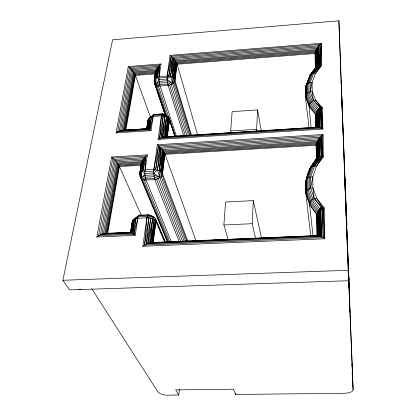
<?xml version="1.0" encoding="UTF-8"?>
<svg xmlns="http://www.w3.org/2000/svg" width="416" height="416" viewBox="0 0 416 416"><rect width="100%" height="100%" fill="white"/><g stroke="black" fill="none" stroke-linecap="round" stroke-linejoin="round"><path stroke-width="0.62" d="M311.074 127.27L309.135 106.6L305.724 97.271C305.583 94.609 307.892 92.602 310.18 91.712L310.19 82.566L313.633 73.362L318.547 65.634L318.76 45.76L321.35 43.3L321.74 65.567L315.401 73.564L312.109 82.41L310.18 91.712L313.336 100.188L320.486 108.649L321.402 128.17L322.858 129.059L322.483 107.791L315.687 100.178L312.177 91.499L312.109 82.41C309.889 82.394 307.408 83.122 306.218 85.145C303.95 99.341 308.381 113.937 308.755 128.185M313.056 236.22L309.546 204.589L305.796 193.253C305.713 190.528 308.412 188.828 310.69 188.011L310.695 176.998L314.465 166.026L319.836 156.785L320.107 137.285L322.951 134.508L323.346 156.946L316.404 166.374L312.806 176.92L310.69 188.011L314.168 198.333L322.041 208.764L323.17 237.609L324.782 238.779L324.236 207.849L316.753 198.448L312.884 187.871L312.806 176.92C309.873 176.67 305.521 177.954 305.791 181.61L305.796 193.253L310.788 236.35M323.346 156.946C321.142 156.51 318.432 156.504 316.831 158.324L310.45 167.367L306.337 179.254L306.28 191.204L309.998 202.426L317.45 212.748L317.424 235.836L316.997 213.84C318.11 210.714 321.277 208.926 324.236 207.849M317.226 218.104L316.909 214.874L309.546 204.589C309.509 201.76 311.948 199.685 314.168 198.333L316.753 198.448L323.128 208.265L323.17 237.609L319.218 235.638L319.296 210.584L319.784 208.801L320.944 207.672L323.128 208.265L324.782 238.779L142.823 246.288L146.89 217.812L148.06 214.765L153.119 216.684L155.454 218.78L165.547 242.616M175.224 136.172L169.068 117.806L168.163 116.834L162.391 113.818L161.413 115.991L158.07 139.422L159.604 138.377L321.402 128.17L321.474 108.176L315.687 100.178L313.336 100.188C311.132 101.566 309.041 103.839 309.135 106.6L315.827 114.962L315.936 116.251M183.695 135.606L167.294 82.503L167.112 76.029L170.061 55.37L321.35 43.3L320.767 65.452L315.401 73.564C313.503 73.143 311.09 73.336 309.972 75.161L305.838 86.154L305.786 96.169L309.187 105.472L315.91 113.844L316.228 127.712L316.316 112.684L319.166 109.476L322.483 107.791M306.218 85.145L306.16 95.077L309.546 104.296L316.316 112.684L316.592 127.327L317.023 111.535L317.507 110.006L319.493 107.77L321.474 108.176L322.858 129.059L158.07 139.422M171.418 241.956L145.61 178.812L145.007 175.344L144.908 171.652L147.358 154.851L144.44 157.576L143.333 170.3L144.908 171.652L153.624 171.158L155.641 169.603L159.874 147.108L160.976 148.288L319.01 138.642L318.599 157.092L313.18 166.031L309.306 177.294L309.28 188.604L312.837 199.202L319.784 208.801L317.918 211.323L316.961 213.803L317.174 235.622L316.961 213.803C305.256 201.219 302.208 183.659 310.076 168.199L316.831 158.324L316.763 142.428L320.107 137.285L159.874 147.108L157.31 144.747L153.624 171.158L154.31 178.334L179.02 241.342M176.363 136.084L159.635 84.718L159.011 79.617L159.702 65.083L161.06 63.981L159.151 76.632C155.802 76.606 153.166 79.825 154.435 83.101L165.324 115.669M321.74 65.567L318.547 65.634L316.488 66.674L315.806 67.486L310.586 74.396L306.883 84.245L306.836 94.037L310.185 103.132L317.023 111.535L317.07 127.098L317.84 127.005L317.99 110.448L318.438 108.82L312.13 101.031L308.896 92.321L308.922 82.935L312.463 73.481L317.413 66.05L317.756 47.003L318.76 45.76L172.427 57.366L170.061 55.37M142.823 246.288L147.81 243.246L320.336 236.028L320.59 209.612L320.944 207.672M320.05 44.418L320.767 65.452L313.633 73.362L319.816 65.447L320.05 44.418L171.21 56.259L167.112 76.029L159.151 76.632M310.45 167.367L312.052 166.265L314.465 166.026L321.235 156.697L321.526 135.788L158.553 145.824L153.774 169.551C148.101 169.104 134.659 169.629 141.409 178.781L167.866 242.081M321.402 128.17L318.854 127.14L319.166 109.476L319.493 107.77M139.573 215.129L138.523 215.769L138.107 216.809L135.221 235.347L96.85 237.021L111.623 156.988L114.098 159.375L144.44 157.576C139.334 163.192 140.936 171.86 141.409 178.781L144.29 180.066L154.736 179.686L156.567 179.395L159.884 177.762L159.219 170.602L162.063 149.557L163.623 151.663L316.763 142.428L316.404 143.432L316.831 158.324L311.121 166.712L307.065 178.443L307.018 190.232L310.7 201.292L318.23 211.645L319.218 235.638L317.829 235.596L318.23 211.645L318.76 210.033L311.662 200.2L308.038 189.353L308.074 177.783L312.052 166.265L317.58 157.612L318.006 140.083L162.063 149.557L160.976 148.288L157.498 169.962L159.884 177.762L184.267 241.431M133.515 220.085L132.532 220.688L130.588 232.591L132.304 221.754C132.553 218.634 136.568 218.967 138.107 216.809L147.181 216.377L148.84 217.875L146.333 243.942L321.573 236.631L322.041 208.764M346.7 226.148L338.879 20.8L112.616 39.78L62.889 280.264L69.581 289.9L348.592 280.727L348.613 279.672L353.111 389.958L352.019 391.591L348.925 392.803L344.656 393.276L235.57 394.467L233.438 389.204L175.713 389.891L178.74 395.086C172.162 394.441 163.67 397.067 158.106 392.205L91.775 288.73M161.413 115.991L159.604 138.377L162.536 137.03L318.854 127.14L317.99 110.448L311.059 102.024L307.767 93.106L307.798 83.496L311.433 73.83L316.488 66.674L316.846 48.35L317.756 47.003L173.436 58.417L172.427 57.366L168.813 76.071L166.993 77.402L159.021 78.005L157.56 76.918L158.402 66.399L159.702 65.083L129.423 67.439L128.32 66.539L116.069 132.907L151.008 130.645L153.13 116.553L153.738 114.665L162.391 113.818L168.163 116.834L166.572 117.062C161.84 114.884 156.432 116.501 151.481 116.828C146.266 118.128 148.049 124.904 146.723 128.7L148.273 119.293L146.936 128.752L148.793 129.137L151.008 130.645M116.069 132.907L119.246 131.061L148.793 129.137L151.481 116.828L153.384 115.409L161.652 114.847L163.186 116.038L161.216 137.53L319.966 127.494L320.486 108.649M153.13 116.553L149.864 129.792L117.614 131.888L129.423 67.439L130.614 68.557L158.402 66.399L156.614 68.921L155.516 72.046L154.206 80.662L154.887 84.178L156.941 85.722L158.397 86.076L167.955 85.53L169.624 85.249L172.645 83.824L172.058 77.111L174.429 59.576L176.8 63.367L315.193 52.567L315.323 68.234L315.193 52.567L316.846 48.35L174.429 59.576L173.436 58.417L170.503 76.44L188.386 135.257M124.618 130.135L134.602 73.648L155.516 72.046L155.49 72.977L135.075 74.537L133.453 71.885L130.614 68.557L119.246 131.061L121.924 130.322L147.373 128.664L148.964 118.248L148.018 128.799L120.598 130.582L131.612 69.612L157.44 67.61L156.187 77.522L155.745 85.072L165.974 115.757M187.715 240.968L162.458 173.68L160.68 171.475L164.206 152.578L164.689 153.473L316.186 144.394L316.316 160.196L316.404 143.432L164.206 152.578L163.623 151.663L160.68 171.475L161.148 176.535L185.827 241.519M317.507 110.006L315.874 113.812L315.968 127.728M255.668 238.789L252.174 223.709L253.266 200.616L225.56 201.989L223.886 224.978L228.041 239.325M257.005 131.206L256.646 129.293L257.566 109.912L232.128 111.634L230.724 130.941L231.161 132.829M186.904 241.108L162.027 175.141L161.782 172.526L164.689 153.473L165.053 154.31L162.458 173.68L161.148 176.535L159.884 177.762L153.722 174.86L145.007 175.344L141.409 178.781L141.84 170.846L143.385 158.891L115.185 160.555L114.098 159.375L100.396 234.744L96.85 237.021M235.57 394.467L235.638 393.172M145.064 170.045L145.865 156.109L112.814 158.08L98.571 235.794L133.983 234.244L135.221 235.347M315.91 113.844L316.004 127.629L315.91 113.844L316.316 112.684M173.436 58.417L172.058 77.111L173.378 78.036L174.954 80.382L191.589 135.699M160.976 148.288L159.219 170.602L160.68 171.475L162.984 150.748L317.236 141.414L317.58 157.612L311.121 166.712M323.17 237.609L144.534 245.029L146.89 217.812C150.233 217.786 154.227 218.665 156.016 221.785L164.637 242.076M316.997 213.84L317.132 235.617M166.338 136.547L167.95 117.972L166.572 117.062L162.536 137.03L318.854 127.14M146.89 217.812L137.8 218.244L133.983 234.244L132.012 232.747L134.441 218.993L138.523 215.769L147.576 215.337L150.784 218.223L147.81 243.246L150.462 242.57L152.589 218.842L154.476 217.578L148.06 214.765M151.294 242.585L154.128 219.684L150.462 242.57L152.032 242.772L154.128 219.684L155.454 218.78L165.35 242.346M137.8 218.244L135.99 218.478L132.834 233.314L100.396 234.744L101.91 234.073L132.012 232.747L133.266 219.747L134.82 218.795M178.74 395.086L179.306 389.329M172.427 57.366L170.503 76.44L166.982 79.019L159.011 79.617L156.187 77.522L158.402 66.399M159.874 147.108L157.498 169.962L153.608 172.973L144.888 173.462L141.84 170.846L144.44 157.576M148.793 129.137L150.056 117.411L153.738 114.665L162.833 114L163.29 114.639M157.44 67.61L155.126 78.385L156.614 68.921L132.6 70.772L121.924 130.322L123.037 130.312L133.453 71.885L156.026 70.148L155.126 78.385L155.745 85.072L159.115 81.354L167.086 80.756L172.645 83.824L173.789 82.779L174.954 80.382L177.117 64.236L176.8 63.367L174.361 79.154L174.574 81.604L190.882 135.626M310.586 74.396L316.488 66.674L316.144 49.624L175.266 60.694L173.378 78.036L173.789 82.779L189.8 135.502M174.954 80.382L176.8 63.367M162.458 173.68L164.689 153.473M132.834 233.314L134.441 218.993L136.422 217.792M162.536 137.03L164.944 116.402L161.985 114.104L168.163 116.834L164.944 116.402L161.216 137.53M166.962 136.396L168.984 119.064L167.95 117.972L169.068 117.806L175.141 136.25M152.714 242.512L155.298 220.688L155.979 220.215L153.239 242.502M174.361 79.154L176.368 62.468L315.385 51.594L315.806 67.486L315.416 68.448L315.193 52.567M154.56 80.636L154.404 81.916L155.839 86.216M154.794 78.723L154.944 77.444M155.1 76.17L155.412 73.616M167.112 76.029L168.813 76.071L171.21 56.259M161.782 172.526L164.206 152.578M140.686 169.369L140.842 168.132M140.993 166.894L141.222 165.043M153.774 169.551L155.641 169.603L158.553 145.824M149.864 129.792L151.481 116.828M133.983 234.244L135.99 218.478M167.435 136.5L169.562 118.971L168.984 119.064L166.374 136.562M141.409 215.514L119.439 166.535L115.185 160.555L101.91 234.073L104.655 233.438L130.884 232.279L132.532 220.688L130.671 232.352L132.012 232.747M155.516 72.046L154.45 79.456L154.887 84.178L165.563 116.111M146.843 128.612L148.028 120.463L148.247 121.685M130.749 232.383L132.304 221.754M152.032 242.772L155.298 220.688M140 174.933L139.75 173.763L141.846 161.574L117.208 163.015L104.655 233.438L105.534 233.464L117.874 163.925L141.508 162.547L139.989 172.64L140.494 177.679M144.534 245.029L148.84 217.875M152.74 242.528L156.016 221.785M146.723 128.97L148.273 119.293M159.604 138.377L163.186 116.038M167.014 136.438L169.614 120.26L168.984 119.064M139.75 173.763L141.196 165.048M154.206 80.662L155.381 73.616M141.846 161.574L139.989 172.64L141.315 163.504L118.487 164.835L106.324 233.662M156.026 70.148L154.45 79.456L155.704 71.094L134.051 72.758L123.812 130.463M146.333 243.942L150.784 218.223L154.476 217.578L147.576 215.337M107.099 233.412L119.018 165.714L141.3 164.424M125.195 130.629L135.075 74.537L150.566 117.421M107.702 233.381L119.439 166.535L141.497 165.261M125.731 130.686L135.439 75.39L155.652 73.85M148.018 128.799L150.056 117.411M143.333 170.3L145.865 156.109M157.56 76.918L159.702 65.083M130.9 231.738L131.258 229.835M130.884 232.279L133.266 219.747L131.331 232.383L103.397 233.62L116.272 161.829L142.48 160.29L140.702 171.647L143.385 158.891M162.984 150.748L159.219 170.602L155.641 169.603M147.269 126.719L147.514 125.46M146.936 128.752L148.964 118.248M176.368 62.468L173.378 78.036L175.843 61.568L315.713 50.601L316.488 66.674M175.266 60.694L172.058 77.111L168.813 76.071M147.81 243.246L152.589 218.842L149.256 242.772L319.218 235.638M348.395 274.581L348.873 279.739L344.62 173.997L352.118 363.475L351.936 366.304M309.015 78.151L309.972 75.161L315.806 67.486L315.713 50.601M305.864 192.228C304.595 180.341 308.573 168.194 316.404 159.198L316.404 143.432M306.54 85.228L308.807 78.744L305.838 86.154M305.921 180.18L309.4 170.373M155.745 85.072L159.011 79.617M141.409 178.781L144.888 173.462M312.052 166.265L318.599 157.092L318.006 140.083M313.18 166.031L319.836 156.785L319.01 138.642M311.433 73.83L317.413 66.05L316.846 48.35M312.463 73.481L318.547 65.634L317.756 47.003M310.076 168.199L311.246 166.696M312.806 164.694L313.586 163.696M309.972 75.161L315.026 68.926M152.87 115.622L153.738 114.665M137.4 217.064L138.705 215.904M138.523 215.769L135.335 218.478L139.027 215.197L148.585 214.698L153.119 216.684M78.697 289.604L81.24 289.318M310.18 91.712L312.177 91.499L313.336 100.188L321.474 108.176M128.32 66.539L161.06 63.981M123.037 130.312L146.292 128.799M124.446 130.421L126.994 130.255M130.811 130.005L133.359 129.839M137.176 129.594L139.719 129.428M143.541 129.178L146.084 129.012M310.69 188.011L312.884 187.871L314.168 198.333L323.128 208.265M230.724 130.941L256.646 129.293M157.31 144.747L322.951 134.508L322.275 156.77L316.404 166.374L314.465 166.026L322.275 156.77L321.526 135.788M111.623 156.988L147.358 154.851M223.886 224.978L252.174 223.709M108.238 233.579L110.791 233.464M117.177 233.184L120.37 233.038M126.755 232.757L129.308 232.643M150.462 242.57L318.354 235.524L318.23 211.645M152.677 242.746L156.572 242.58M163.056 242.31L166.301 242.174M172.786 241.899L176.68 241.738M182.515 241.493L186.41 241.332M192.244 241.088L196.134 240.921M202.623 240.651L205.863 240.516M212.352 240.24L216.242 240.079M222.082 239.834L225.971 239.673M232.456 239.398L236.35 239.236M242.185 238.992L245.43 238.857M251.914 238.581L255.809 238.42M262.293 238.15L265.538 238.014M272.022 237.739L275.912 237.578M281.752 237.333L285.641 237.172M291.481 236.928L295.37 236.761M301.86 236.491L305.1 236.356M311.589 236.08L314.829 235.945M62.889 280.264L348.166 270.301L348.592 280.727M165.396 115.736L166.91 116.132M154.159 114.379L154.622 114.561M153.608 172.973L159.884 177.762M166.982 79.019L172.645 83.824M318.438 108.82L319.166 109.476L319.966 127.494M319.784 208.801L320.59 209.612L321.573 236.631M318.76 210.033L319.296 210.584L320.336 236.028M140.01 176.363L167.279 241.644M168.672 241.987L142.704 179.592L145.252 177.169L153.962 176.691L158.324 178.74L182.666 241.712M169.842 241.847L144.29 180.066L145.61 178.812L154.31 178.334L156.567 179.395L180.882 241.696M196.009 240.828L165.053 154.31L316.155 145.283L316.384 147.872M157.69 91.754L165.282 114.504M167.17 116.553L156.941 85.722L159.328 83.096L167.294 82.503L171.226 84.666L186.893 135.434M169.614 120.26L174.902 136.297M174.663 135.408L158.397 86.076L159.635 84.718L167.591 84.131L169.624 85.249L185.234 135.356M197.699 135.221L177.117 64.236L315.167 53.487L315.515 58.016M253.266 200.616L261.43 237.858M257.566 109.912L261.326 130.879M305.791 181.61L305.937 182.9M305.968 90.173L305.718 87.589L305.786 96.169M349.206 302.702L349.445 305.292M349.622 307.237L350.095 312.411M345.067 188.573L345.337 191.802M345.498 193.736L345.764 196.966L345.254 183.388M345.92 214.152L346.128 216.731M346.341 219.315L349.799 301.818L348.28 264.035L348.873 279.739M320.107 137.285L321.235 156.697M318.76 45.76L319.816 65.447M316.763 142.428L317.58 157.612M317.023 111.535L317.84 127.005M346.824 225.124L341.193 82.077L342.347 113.001M346.913 225.035L346.154 204.88L346.117 210.564M352.118 363.475L353.111 389.958M346.31 215.758L346.502 220.953M348.826 283.052L349.014 288.153M349.232 293.894L349.398 298.355M352.154 372.107L352.321 376.62M352.56 383.068L352.706 386.937M338.879 20.8L348.166 270.301M317.45 212.748L317.829 235.596M316.186 144.394L316.404 159.198M315.385 51.594L315.416 68.448M166.572 117.062L164.892 136.739L165.63 136.88L167.95 117.972L164.892 136.739L163.821 136.76L166.572 117.062"/></g></svg>
